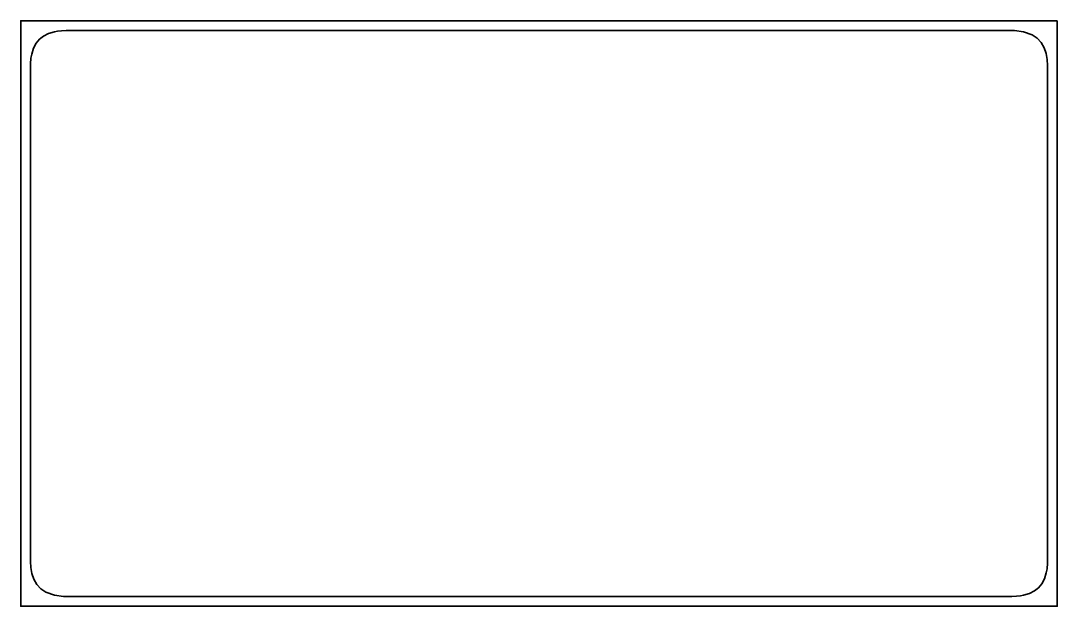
# Model space of a CAD drawing. Header units: millimetres. Extents: x -38 to 498, y 1 to 304.
import ezdxf

# ---------------------------------------------------------------- set-up
doc = ezdxf.new("R2010")
doc.units = ezdxf.units.MM
doc.header["$MEASUREMENT"] = 0
doc.layers.get('0').update_dxf_attribs({"lineweight": 0})
doc.layers.add('Safety', color=7, linetype='Continuous', lineweight=0)

msp = doc.modelspace()

# ---------------------------------------------------------------- linework, layer by layer
at = {"color": 18, "lineweight": 35, "true_color": 0x000000}
msp.add_lwpolyline([(493, 26.98), (492.94, 23.37), (492.69, 20.45), (492.3, 18.27), (491.36, 15.25), (490.02, 12.67), (488.33, 10.6), (486.24, 8.94), (483.62, 7.62), (480.55, 6.69), (478.96, 6.4), (476.95, 6.16), (474.55, 6.03), (471.78, 6), (430.49, 6), (424.53, 6), (386.41, 6), (380.45, 6), (230, 6), (79.55, 6), (73.59, 6), (35.47, 6), (29.51, 6), (26.06, 6), (19.92, 6), (8.87, 6), (7.64, 6), (1.5, 6), (-1.26, 6), (-3.41, 6), (-4.03, 6), (-6.79, 6), (-9.55, 6), (-11.78, 6), (-12.71, 6), (-15.85, 6.09), (-20.55, 6.69), (-24.99, 8.23), (-27.61, 9.95), (-29.73, 12.25), (-31.25, 14.99), (-32.22, 17.95), (-32.75, 21.02), (-32.96, 24.14), (-33, 26.98), (-33, 27.27), (-33, 30.2), (-33, 33.14), (-33, 39.01), (-33, 44.88), (-33, 55.89), (-33, 74.23), (-33, 88.91), (-33, 103.58), (-33, 113.37), (-33, 132.93), (-33, 144.11), (-33, 152.5), (-33, 152.5), (-33, 278.02), (-32.94, 281.63), (-32.69, 284.55), (-32.3, 286.73), (-31.36, 289.75), (-30.02, 292.33), (-28.33, 294.4), (-26.24, 296.06), (-23.62, 297.38), (-20.55, 298.31), (-18.96, 298.6), (-16.95, 298.84), (-14.55, 298.97), (-11.78, 299), (29.51, 299), (35.47, 299), (73.59, 299), (79.55, 299), (230, 299), (380.45, 299), (386.41, 299), (424.53, 299), (471.78, 299), (472.71, 299), (475.85, 298.91), (480.55, 298.31), (484.99, 296.77), (487.61, 295.05), (489.73, 292.75), (491.25, 290.01), (492.22, 287.05), (492.75, 283.98), (492.96, 280.86), (493, 278.02), (493, 277.73), (493, 274.8), (493, 271.86), (493, 265.99), (493, 260.12), (493, 249.11), (493, 230.77), (493, 216.09), (493, 201.42), (493, 191.63), (493, 172.07), (493, 160.89), (493, 152.5)], close=True, dxfattribs=at)
at = {"layer": 'Safety', "color": 18, "lineweight": 35, "true_color": 0x000000}
msp.add_lwpolyline([(498, 304), (-38, 304), (-38, 1), (498, 1)], close=True, dxfattribs=at)

doc.saveas('drawing.dxf')
